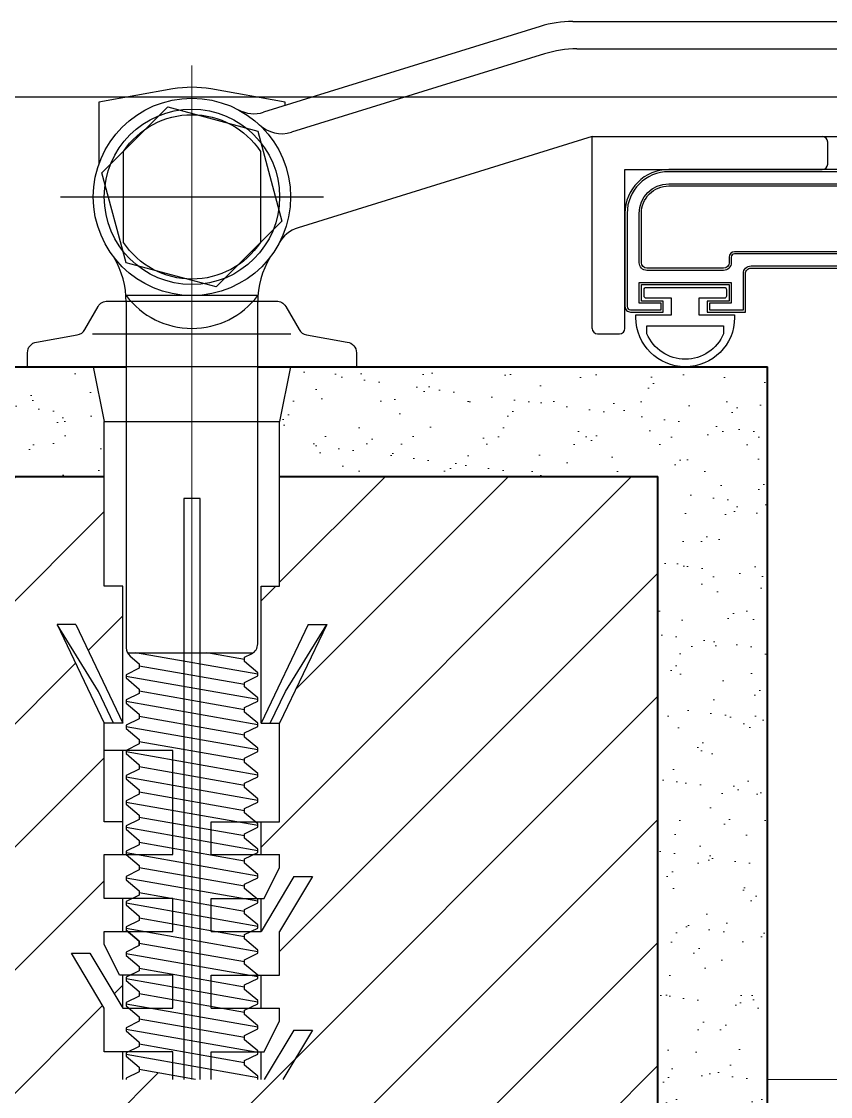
# Model space of a CAD drawing. Header units: millimetres. Extents: x 1251.1 to 1334.1, y 1577.6 to 1641.3.
# Drawn here: x 1299.9862 to 1300.06, y 1610.6601 to 1610.7581 of the extents above; entities that cross this region are included whole.
import ezdxf

# ---------------------------------------------------------------- set-up
doc = ezdxf.new("R2010")
doc.units = ezdxf.units.MM
doc.linetypes.add('ACAD_ISO02W100', pattern=[15, 12, -3])
doc.layers.add('MONTANTI sezioni - windows structure section', color=2, linetype='Continuous')
doc.layers.add('MURATURA', color=140, linetype='Continuous')
for name, color, linetype, lineweight in [('MURATURA sezioni - section wall', 7, 'Continuous', 40), ('PROIEZIONI finissime - fine lines', 251, 'Continuous', 9), ('TRATTEGGIO - hatch', 252, 'Continuous', 20)]:
    doc.layers.add(name, color=color, linetype=linetype, lineweight=lineweight)

msp = doc.modelspace()

# ---------------------------------------------------------------- hatches: boundary and pattern name
at = {"layer": 'TRATTEGGIO - hatch'}
h = msp.add_hatch(dxfattribs=at)
h.set_pattern_fill('AR-SAND', color=256, scale=9.99999999999999e-05, style=0)
h.set_pattern_definition([(142.5, (1306.906767464679, 1610.7522913584), (0.0001600031295984044, 0.004894132373293419), [0, -0.003860799999999998, 0, -0.004317999999999997, 0, -0.004127499999999997]), (172.5, (1306.906767464679, 1610.7522913584), (-0.004495232831380022, 0.007168251005683537), [0, -0.002082799999999999, 0, -0.003479799999999997, 0, -0.001333499999999999]), (212.5, (1306.909891664679, 1610.7522913584), (-0.007909923702414572, 1.43718467854569e-05), [0, -0.001269999999999995, 0, -0.004571999999999983, 0, -0.005968999999999978]), (222.5, (1306.909891664679, 1610.7522913584), (-0.007635564524722966, 0.00222929323257216), [0, -0.0006349999999999995, 0, -0.002997199999999997, 0, -0.003428999999999997])])
h.paths.add_polyline_path([(1300.044223938244, 1610.60662800721), (1300.054223938244, 1610.60662800721), (1300.054223938244, 1610.72662800721), (1300.010723938244, 1610.72662800721), (1300.009723938244, 1610.72162800721), (1300.009723938244, 1610.71662800721), (1300.044223938244, 1610.71662800721)])
h.paths.add_polyline_path([(1299.961223938244, 1610.72662800721), (1299.961223938244, 1610.71662800721), (1299.993723938244, 1610.71662800721), (1299.993723938244, 1610.72162800721), (1299.992723938244, 1610.72662800721), (1299.986723938244, 1610.72662800721)])
h = msp.add_hatch(dxfattribs=at)
h.set_pattern_fill('ANSI31', color=256, scale=0.0025, style=0)
h.set_pattern_definition([(45, (867.5087378648378, 831.5905522722998), (-0.005612660075668221, 0.005612660075668221), [])])
h.paths.add_polyline_path([(1299.961223938244, 1610.474271353462), (1299.990836736585, 1610.474271353462), (1299.999223938244, 1610.528635853954), (1300.028098910584, 1610.528635853954, -0.1952256424290443), (1300.027442755371, 1610.529003704944), (1300.011442755371, 1610.549024337012, -0.1701742515066235), (1300.011223938244, 1610.549648639278), (1300.011223938244, 1610.595659287759, -0.4142135623730951), (1300.012223938244, 1610.596659287759), (1300.028223938244, 1610.596659287759), (1300.028223938244, 1610.60562800721, -0.4142135623730284), (1300.029223938244, 1610.60662800721), (1300.044223938244, 1610.60662800721), (1300.044223938244, 1610.71662800721), (1300.009723938244, 1610.71662800721), (1300.009723938244, 1610.70662800721), (1300.008023938244, 1610.70662800721), (1300.008023938244, 1610.69412800721), (1300.012323938244, 1610.70312800721), (1300.014023938244, 1610.70312800721), (1300.009723938244, 1610.69412800721), (1300.009723938244, 1610.68512800721), (1300.008023938244, 1610.68512800721), (1300.008023938244, 1610.68212800721), (1300.009723938244, 1610.68212800721), (1300.009723938244, 1610.680961340543), (1300.008323938244, 1610.67812800721), (1300.008023938244, 1610.67812800721), (1300.008023938244, 1610.67512800721), (1300.011023938244, 1610.68012800721), (1300.012723938244, 1610.68012800721), (1300.009723938244, 1610.67512800721), (1300.009723938244, 1610.67112800721), (1300.008023938244, 1610.67112800721), (1300.008023938244, 1610.66812800721), (1300.009723938244, 1610.66812800721), (1300.009723938244, 1610.666961340543), (1300.008323938244, 1610.66412800721), (1300.007723938244, 1610.66412800721), (1300.007723938244, 1610.66392800721), (1300.006523938244, 1610.663339599587), (1300.006523938244, 1610.662939599587), (1300.007723938244, 1610.66192800721), (1300.007723938244, 1610.66177800721), (1300.001723938244, 1610.662835969094), (1300.001723938244, 1610.661685969094), (1299.996923938244, 1610.662532338602), (1299.996923938244, 1610.662732338602), (1299.995723938243, 1610.663743930979), (1299.995723938243, 1610.66412800721), (1299.993723938244, 1610.66412800721), (1299.993723938244, 1610.66812800721), (1299.990723938243, 1610.67312800721), (1299.992423938244, 1610.67312800721), (1299.995423938244, 1610.66812800721), (1299.995423938244, 1610.67112800721), (1299.995123938244, 1610.67112800721), (1299.993723938244, 1610.673961340543), (1299.993723938244, 1610.67512800721), (1299.995423938244, 1610.67512800721), (1299.995423938244, 1610.67812800721), (1299.993723938244, 1610.67812800721), (1299.993723938244, 1610.68212800721), (1299.995423938244, 1610.68212800721), (1299.995423938244, 1610.68512800721), (1299.993723938244, 1610.68512800721), (1299.993723938244, 1610.69412800721), (1299.989423938244, 1610.70312800721), (1299.991123938244, 1610.70312800721), (1299.995423938244, 1610.69412800721), (1299.995423938244, 1610.70662800721), (1299.993723938244, 1610.70662800721), (1299.993723938244, 1610.71662800721), (1299.961223938244, 1610.71662800721)])

# ---------------------------------------------------------------- linework, layer by layer
at = {"layer": 'MONTANTI sezioni - windows structure section'}
for p, q in [((1300.036459910214, 1610.75812800721), (1300.101223938244, 1610.75812800721)), ((1300.03349833329, 1610.757679397796), (1300.008256127754, 1610.74985260726)), ((1300.03387702463, 1610.755179397796), (1300.010809248663, 1610.748026827456)), ((1300.036838601555, 1610.75562800721), (1300.090223938244, 1610.75562800721)), ((1299.999987456467, 1610.75197608474), (1299.993223938244, 1610.750783493993)), ((1300.010223938244, 1610.750783493993), (1300.00346042002, 1610.75197608474)), ((1299.993223938244, 1610.750783493993), (1299.993223938244, 1610.745086047101)), ((1300.010223938244, 1610.75046276157), (1300.010223938244, 1610.750783493993)), ((1300.038223938244, 1610.74762800721), (1300.011405568754, 1610.739312499271)), ((1300.038223938244, 1610.74762800721), (1300.061473938244, 1610.74762800721)), ((1300.038223938244, 1610.73012800721), (1300.038223938244, 1610.74762800721)), ((1300.059723938244, 1610.74512800721), (1300.059723938244, 1610.74712800721)), ((1300.059723938244, 1610.74512800721), (1300.059723938244, 1610.74712800721)), ((1300.041223938244, 1610.74462800721), (1300.059223938244, 1610.74462800721)), ((1300.041223938244, 1610.73012800721), (1300.041223938244, 1610.74462800721)), ((1299.989723938244, 1610.74212800721), (1300.013723938244, 1610.74212800721)), ((1300.007723938244, 1610.73312800721), (1299.995723938244, 1610.73312800721)), ((1300.007723938244, 1610.73312800721), (1299.995723938244, 1610.73312800721)), ((1299.995723938244, 1610.732540225192), (1299.995723938244, 1610.701008851048)), ((1299.995723938244, 1610.732540225192), (1299.995723938244, 1610.701008851048)), ((1300.007723938244, 1610.701351414806), (1300.007723938244, 1610.732540225192)), ((1300.007723938244, 1610.701351414806), (1300.007723938244, 1610.732540225192)), ((1299.992659708433, 1610.72962800721), (1300.010736134723, 1610.72962800721)), ((1299.992659708433, 1610.72962800721), (1300.010736134723, 1610.72962800721)), ((1300.038723938244, 1610.72962800721), (1300.040723938244, 1610.72962800721)), ((1300.038723938244, 1610.72962800721), (1300.040723938244, 1610.72962800721)), ((1299.992723938244, 1610.72662800721), (1299.993723938244, 1610.72162800721)), ((1299.992723938244, 1610.72662800721), (1299.993723938244, 1610.72162800721)), ((1300.007723938244, 1610.72662800721), (1300.054223938244, 1610.72662800721)), ((1300.010723938244, 1610.72662800721), (1300.009723938244, 1610.72162800721)), ((1300.010723938244, 1610.72662800721), (1300.009723938244, 1610.72162800721)), ((1300.054223938244, 1610.66162800721), (1300.054223938244, 1610.72662800721)), ((1299.993723938244, 1610.72162800721), (1300.009723938244, 1610.72162800721)), ((1299.993723938244, 1610.70662800721), (1299.993723938244, 1610.72162800721)), ((1299.993723938244, 1610.72162800721), (1300.009723938244, 1610.72162800721)), ((1299.993723938244, 1610.70662800721), (1299.993723938244, 1610.72162800721)), ((1300.009723938244, 1610.70662800721), (1300.009723938244, 1610.72162800721)), ((1300.009723938244, 1610.70662800721), (1300.009723938244, 1610.72162800721)), ((1300.009723938244, 1610.71662800721), (1300.044223938244, 1610.71662800721)), ((1300.044223938244, 1610.66162800721), (1300.044223938244, 1610.71662800721)), ((1300.000973938244, 1610.71462800721), (1300.000973938244, 1610.66162800721)), ((1300.000973938244, 1610.71462800721), (1300.000973938244, 1610.66162800721)), ((1300.002473938244, 1610.71462800721), (1300.000973938244, 1610.71462800721)), ((1300.002473938244, 1610.71462800721), (1300.000973938244, 1610.71462800721)), ((1300.002473938244, 1610.66162800721), (1300.002473938244, 1610.71462800721)), ((1300.002473938244, 1610.66162800721), (1300.002473938244, 1610.71462800721)), ((1299.995423938244, 1610.70662800721), (1299.993723938244, 1610.70662800721)), ((1299.995423938244, 1610.70662800721), (1299.993723938244, 1610.70662800721)), ((1299.995423938244, 1610.69412800721), (1299.995423938244, 1610.70662800721)), ((1299.995423938244, 1610.69412800721), (1299.995423938244, 1610.70662800721)), ((1300.008023938244, 1610.69412800721), (1300.008023938244, 1610.70662800721)), ((1300.008023938244, 1610.70662800721), (1300.009723938244, 1610.70662800721)), ((1300.008023938244, 1610.70662800721), (1300.009723938244, 1610.70662800721)), ((1300.008023938244, 1610.69412800721), (1300.008023938244, 1610.70662800721)), ((1299.993200493013, 1610.697002660018), (1299.989423938244, 1610.70312800721)), ((1299.991123938244, 1610.70312800721), (1299.989423938244, 1610.70312800721)), ((1299.989423938244, 1610.70312800721), (1299.993723938244, 1610.69412800721)), ((1299.993200493013, 1610.697002660018), (1299.989423938244, 1610.70312800721)), ((1299.989423938244, 1610.70312800721), (1299.993723938244, 1610.69412800721)), ((1299.991123938244, 1610.70312800721), (1299.989423938244, 1610.70312800721)), ((1299.991123938244, 1610.70312800721), (1299.995423938244, 1610.69412800721)), ((1299.991123938244, 1610.70312800721), (1299.995423938244, 1610.69412800721)), ((1300.012323938244, 1610.70312800721), (1300.008023938244, 1610.69412800721)), ((1300.012323938244, 1610.70312800721), (1300.008023938244, 1610.69412800721)), ((1300.014023938244, 1610.70312800721), (1300.009723938244, 1610.69412800721)), ((1300.014023938244, 1610.70312800721), (1300.009723938244, 1610.69412800721)), ((1300.010247383475, 1610.697002660018), (1300.014023938244, 1610.70312800721)), ((1300.010247383475, 1610.697002660018), (1300.014023938244, 1610.70312800721)), ((1300.012323938244, 1610.70312800721), (1300.014023938244, 1610.70312800721)), ((1300.012323938244, 1610.70312800721), (1300.014023938244, 1610.70312800721)), ((1299.995838585586, 1610.700543930978), (1300.007313827953, 1610.700543930978)), ((1299.995838585586, 1610.700543930978), (1300.007313827953, 1610.700543930978)), ((1299.99607940517, 1610.700244274618), (1299.996923938244, 1610.699532338602)), ((1299.99607940517, 1610.700244274618), (1299.996923938244, 1610.699532338602)), ((1300.007723938244, 1610.69857800721), (1299.996574630517, 1610.700543930978)), ((1300.007723938244, 1610.69857800721), (1299.996574630517, 1610.700543930978)), ((1300.006523938244, 1610.699939599587), (1300.003096604609, 1610.700543930978)), ((1300.006523938244, 1610.699939599587), (1300.003096604609, 1610.700543930978)), ((1300.006523938244, 1610.700139599587), (1300.007164199418, 1610.70045354505)), ((1300.006523938244, 1610.700139599587), (1300.007164199418, 1610.70045354505)), ((1299.996923938244, 1610.699532338602), (1299.996923938244, 1610.699132338602)), ((1299.996923938244, 1610.699532338602), (1299.996923938244, 1610.699132338602)), ((1300.006523938244, 1610.697639599587), (1299.996923938244, 1610.699332338602)), ((1300.006523938244, 1610.697639599587), (1299.996923938244, 1610.699332338602)), ((1300.006523938244, 1610.699739599587), (1300.006523938244, 1610.700139599587)), ((1300.006523938244, 1610.699739599587), (1300.006523938244, 1610.700139599587)), ((1300.007723938244, 1610.69872800721), (1300.006523938244, 1610.699739599587)), ((1300.007723938244, 1610.69872800721), (1300.006523938244, 1610.699739599587)), ((1299.996923938244, 1610.699132338602), (1299.995723938244, 1610.698543930979)), ((1299.996923938244, 1610.699132338602), (1299.995723938244, 1610.698543930979)), ((1299.995723938244, 1610.698543930979), (1299.995723938244, 1610.698243930978)), ((1299.995723938244, 1610.698543930979), (1299.995723938244, 1610.698243930978)), ((1300.007723938244, 1610.69627800721), (1299.995723938244, 1610.698393930979)), ((1300.007723938244, 1610.69627800721), (1299.995723938244, 1610.698393930979)), ((1300.006523938244, 1610.697839599587), (1300.007723938244, 1610.69842800721)), ((1300.006523938244, 1610.697839599587), (1300.007723938244, 1610.69842800721)), ((1300.007723938244, 1610.69842800721), (1300.007723938244, 1610.69872800721)), ((1300.007723938244, 1610.69842800721), (1300.007723938244, 1610.69872800721)), ((1299.995723938244, 1610.698243930978), (1299.996923938244, 1610.697232338602)), ((1299.995723938244, 1610.698243930978), (1299.996923938244, 1610.697232338602)), ((1300.006523938244, 1610.697439599587), (1300.006523938244, 1610.697839599587)), ((1300.006523938244, 1610.697439599587), (1300.006523938244, 1610.697839599587)), ((1300.007723938244, 1610.69642800721), (1300.006523938244, 1610.697439599587)), ((1300.007723938244, 1610.69642800721), (1300.006523938244, 1610.697439599587)), ((1299.994573938244, 1610.69412800721), (1299.993200493013, 1610.697002660018)), ((1299.994573938244, 1610.69412800721), (1299.993200493013, 1610.697002660018)), ((1299.996923938244, 1610.696832338602), (1299.995723938244, 1610.696243930978)), ((1299.996923938244, 1610.696832338602), (1299.995723938244, 1610.696243930978)), ((1299.996923938244, 1610.697232338602), (1299.996923938244, 1610.696832338602)), ((1299.996923938244, 1610.697232338602), (1299.996923938244, 1610.696832338602)), ((1300.006523938244, 1610.695339599587), (1299.996923938244, 1610.697032338602)), ((1300.006523938244, 1610.695339599587), (1299.996923938244, 1610.697032338602)), ((1300.007723938244, 1610.69612800721), (1300.007723938244, 1610.69642800721)), ((1300.007723938244, 1610.69612800721), (1300.007723938244, 1610.69642800721)), ((1300.008873938244, 1610.69412800721), (1300.010247383475, 1610.697002660018)), ((1300.008873938244, 1610.69412800721), (1300.010247383475, 1610.697002660018)), ((1299.995723938244, 1610.696243930978), (1299.995723938244, 1610.695943930979)), ((1299.995723938244, 1610.696243930978), (1299.995723938244, 1610.695943930979)), ((1300.007723938244, 1610.69397800721), (1299.995723938244, 1610.696093930979)), ((1300.007723938244, 1610.69397800721), (1299.995723938244, 1610.696093930979)), ((1299.995723938244, 1610.695943930979), (1299.996923938244, 1610.694932338602)), ((1299.995723938244, 1610.695943930979), (1299.996923938244, 1610.694932338602)), ((1300.006523938244, 1610.695539599587), (1300.007723938244, 1610.69612800721)), ((1300.006523938244, 1610.695539599587), (1300.007723938244, 1610.69612800721)), ((1300.006523938244, 1610.695139599587), (1300.006523938244, 1610.695539599587)), ((1300.006523938244, 1610.695139599587), (1300.006523938244, 1610.695539599587)), ((1299.996923938244, 1610.694532338602), (1299.995723938244, 1610.693943930979)), ((1299.996923938244, 1610.694532338602), (1299.995723938244, 1610.693943930979)), ((1299.996923938244, 1610.694932338602), (1299.996923938244, 1610.694532338602)), ((1299.996923938244, 1610.694932338602), (1299.996923938244, 1610.694532338602)), ((1300.006523938244, 1610.693039599587), (1299.996923938244, 1610.694732338602)), ((1300.006523938244, 1610.693039599587), (1299.996923938244, 1610.694732338602)), ((1300.007723938244, 1610.69412800721), (1300.006523938244, 1610.695139599587)), ((1300.007723938244, 1610.69412800721), (1300.006523938244, 1610.695139599587)), ((1299.993723938244, 1610.68512800721), (1299.993723938244, 1610.69412800721)), ((1299.993723938244, 1610.68512800721), (1299.993723938244, 1610.69412800721)), ((1299.995423938244, 1610.69412800721), (1299.993723938244, 1610.69412800721)), ((1299.995423938244, 1610.69412800721), (1299.993723938244, 1610.69412800721)), ((1299.995723938244, 1610.693943930979), (1299.995723938244, 1610.693643930979)), ((1299.995723938244, 1610.693943930979), (1299.995723938244, 1610.693643930979)), ((1300.007723938244, 1610.69167800721), (1299.995723938244, 1610.693793930978)), ((1300.007723938244, 1610.69167800721), (1299.995723938244, 1610.693793930978)), ((1299.995723938244, 1610.693643930979), (1299.996923938244, 1610.692632338602)), ((1299.995723938244, 1610.693643930979), (1299.996923938244, 1610.692632338602)), ((1300.006523938244, 1610.693239599587), (1300.007723938244, 1610.69382800721)), ((1300.006523938244, 1610.693239599587), (1300.007723938244, 1610.69382800721)), ((1300.007723938244, 1610.69382800721), (1300.007723938244, 1610.69412800721)), ((1300.007723938244, 1610.69382800721), (1300.007723938244, 1610.69412800721)), ((1300.008023938244, 1610.69412800721), (1300.009723938244, 1610.69412800721)), ((1300.008023938244, 1610.69412800721), (1300.009723938244, 1610.69412800721)), ((1300.009723938244, 1610.68512800721), (1300.009723938244, 1610.69412800721)), ((1300.009723938244, 1610.68512800721), (1300.009723938244, 1610.69412800721)), ((1299.996923938244, 1610.692632338602), (1299.996923938244, 1610.692232338602)), ((1299.996923938244, 1610.692632338602), (1299.996923938244, 1610.692232338602)), ((1300.006523938244, 1610.690739599587), (1299.996923938244, 1610.692432338602)), ((1300.006523938244, 1610.690739599587), (1299.996923938244, 1610.692432338602)), ((1300.006523938244, 1610.692839599587), (1300.006523938244, 1610.693239599587)), ((1300.006523938244, 1610.692839599587), (1300.006523938244, 1610.693239599587)), ((1300.007723938244, 1610.69182800721), (1300.006523938244, 1610.692839599587)), ((1300.007723938244, 1610.69182800721), (1300.006523938244, 1610.692839599587)), ((1299.999973938244, 1610.69162800721), (1299.993723938244, 1610.69162800721)), ((1299.999973938244, 1610.69162800721), (1299.993723938244, 1610.69162800721)), ((1299.995423938244, 1610.68212800721), (1299.995423938244, 1610.69162800721)), ((1299.995423938244, 1610.68212800721), (1299.995423938244, 1610.69162800721)), ((1299.996923938244, 1610.692232338602), (1299.995723938244, 1610.691643930979)), ((1299.996923938244, 1610.692232338602), (1299.995723938244, 1610.691643930979)), ((1299.995723938244, 1610.691643930979), (1299.995723938244, 1610.691343930979)), ((1299.995723938244, 1610.691643930979), (1299.995723938244, 1610.691343930979)), ((1300.007723938244, 1610.68937800721), (1299.995723938244, 1610.691493930979)), ((1300.007723938244, 1610.68937800721), (1299.995723938244, 1610.691493930979)), ((1299.999973938244, 1610.68212800721), (1299.999973938244, 1610.69162800721)), ((1299.999973938244, 1610.68212800721), (1299.999973938244, 1610.69162800721)), ((1300.006523938244, 1610.690939599587), (1300.007723938244, 1610.69152800721)), ((1300.006523938244, 1610.690939599587), (1300.007723938244, 1610.69152800721)), ((1300.007723938244, 1610.69152800721), (1300.007723938244, 1610.69182800721)), ((1300.007723938244, 1610.69152800721), (1300.007723938244, 1610.69182800721)), ((1299.995723938244, 1610.691343930979), (1299.996923938244, 1610.690332338602)), ((1299.995723938244, 1610.691343930979), (1299.996923938244, 1610.690332338602)), ((1300.006523938244, 1610.690539599587), (1300.006523938244, 1610.690939599587)), ((1300.006523938244, 1610.690539599587), (1300.006523938244, 1610.690939599587)), ((1300.007723938244, 1610.68952800721), (1300.006523938244, 1610.690539599587)), ((1300.007723938244, 1610.68952800721), (1300.006523938244, 1610.690539599587)), ((1299.996923938244, 1610.689932338602), (1299.995723938244, 1610.689343930979)), ((1299.996923938244, 1610.689932338602), (1299.995723938244, 1610.689343930979)), ((1299.996923938244, 1610.690332338602), (1299.996923938244, 1610.689932338602)), ((1299.996923938244, 1610.690332338602), (1299.996923938244, 1610.689932338602)), ((1300.006523938244, 1610.688439599587), (1299.996923938244, 1610.690132338602)), ((1300.006523938244, 1610.688439599587), (1299.996923938244, 1610.690132338602)), ((1300.007723938244, 1610.68922800721), (1300.007723938244, 1610.68952800721)), ((1300.007723938244, 1610.68922800721), (1300.007723938244, 1610.68952800721)), ((1299.995723938244, 1610.689343930979), (1299.995723938244, 1610.689043930978)), ((1299.995723938244, 1610.689343930979), (1299.995723938244, 1610.689043930978)), ((1300.007723938244, 1610.68707800721), (1299.995723938244, 1610.689193930979)), ((1300.007723938244, 1610.68707800721), (1299.995723938244, 1610.689193930979)), ((1299.995723938244, 1610.689043930978), (1299.996923938244, 1610.688032338602)), ((1299.995723938244, 1610.689043930978), (1299.996923938244, 1610.688032338602)), ((1300.006523938244, 1610.688639599587), (1300.007723938244, 1610.68922800721)), ((1300.006523938244, 1610.688639599587), (1300.007723938244, 1610.68922800721)), ((1300.006523938244, 1610.688239599587), (1300.006523938244, 1610.688639599587)), ((1300.006523938244, 1610.688239599587), (1300.006523938244, 1610.688639599587)), ((1299.996923938244, 1610.687632338602), (1299.995723938244, 1610.687043930978)), ((1299.996923938244, 1610.687632338602), (1299.995723938244, 1610.687043930978)), ((1299.996923938244, 1610.688032338602), (1299.996923938244, 1610.687632338602)), ((1299.996923938244, 1610.688032338602), (1299.996923938244, 1610.687632338602)), ((1300.006523938244, 1610.686139599587), (1299.996923938244, 1610.687832338602)), ((1300.006523938244, 1610.686139599587), (1299.996923938244, 1610.687832338602)), ((1300.007723938244, 1610.68722800721), (1300.006523938244, 1610.688239599587)), ((1300.007723938244, 1610.68722800721), (1300.006523938244, 1610.688239599587)), ((1299.995723938244, 1610.687043930978), (1299.995723938244, 1610.686743930979)), ((1299.995723938244, 1610.687043930978), (1299.995723938244, 1610.686743930979)), ((1300.007723938244, 1610.68477800721), (1299.995723938244, 1610.686893930979)), ((1300.007723938244, 1610.68477800721), (1299.995723938244, 1610.686893930979)), ((1299.995723938244, 1610.686743930979), (1299.996923938244, 1610.685732338602)), ((1299.995723938244, 1610.686743930979), (1299.996923938244, 1610.685732338602)), ((1300.006523938244, 1610.686339599587), (1300.007723938244, 1610.68692800721)), ((1300.006523938244, 1610.686339599587), (1300.007723938244, 1610.68692800721)), ((1300.007723938244, 1610.68692800721), (1300.007723938244, 1610.68722800721)), ((1300.007723938244, 1610.68692800721), (1300.007723938244, 1610.68722800721)), ((1299.996923938244, 1610.685732338602), (1299.996923938244, 1610.685332338602)), ((1299.996923938244, 1610.685732338602), (1299.996923938244, 1610.685332338602)), ((1300.006523938244, 1610.683839599587), (1299.996923938244, 1610.685532338602)), ((1300.006523938244, 1610.683839599587), (1299.996923938244, 1610.685532338602)), ((1300.006523938244, 1610.685939599587), (1300.006523938244, 1610.686339599587)), ((1300.006523938244, 1610.685939599587), (1300.006523938244, 1610.686339599587)), ((1300.007723938244, 1610.68492800721), (1300.006523938244, 1610.685939599587)), ((1300.007723938244, 1610.68492800721), (1300.006523938244, 1610.685939599587)), ((1299.995423938244, 1610.68512800721), (1299.993723938244, 1610.68512800721)), ((1299.995423938244, 1610.68512800721), (1299.993723938244, 1610.68512800721)), ((1299.996923938244, 1610.685332338602), (1299.995723938244, 1610.684743930979)), ((1299.996923938244, 1610.685332338602), (1299.995723938244, 1610.684743930979)), ((1299.995723938244, 1610.684743930979), (1299.995723938244, 1610.684443930979)), ((1299.995723938244, 1610.684743930979), (1299.995723938244, 1610.684443930979)), ((1300.007723938244, 1610.68247800721), (1299.995723938244, 1610.684593930979)), ((1300.007723938244, 1610.68247800721), (1299.995723938244, 1610.684593930979)), ((1300.003473938244, 1610.68212800721), (1300.003473938244, 1610.68512800721)), ((1300.003473938244, 1610.68512800721), (1300.009723938244, 1610.68512800721)), ((1300.003473938244, 1610.68512800721), (1300.009723938244, 1610.68512800721)), ((1300.003473938244, 1610.68212800721), (1300.003473938244, 1610.68512800721)), ((1300.006523938244, 1610.684039599587), (1300.007723938244, 1610.68462800721)), ((1300.006523938244, 1610.684039599587), (1300.007723938244, 1610.68462800721)), ((1300.007723938244, 1610.68462800721), (1300.007723938244, 1610.68492800721)), ((1300.007723938244, 1610.68462800721), (1300.007723938244, 1610.68492800721)), ((1300.008023938244, 1610.68212800721), (1300.008023938244, 1610.68512800721)), ((1300.008023938244, 1610.68212800721), (1300.008023938244, 1610.68512800721)), ((1299.995723938244, 1610.684443930979), (1299.996923938244, 1610.683432338602)), ((1299.995723938244, 1610.684443930979), (1299.996923938244, 1610.683432338602)), ((1300.006523938244, 1610.683639599587), (1300.006523938244, 1610.684039599587)), ((1300.006523938244, 1610.683639599587), (1300.006523938244, 1610.684039599587)), ((1300.007723938244, 1610.68262800721), (1300.006523938244, 1610.683639599587)), ((1300.007723938244, 1610.68262800721), (1300.006523938244, 1610.683639599587)), ((1299.996923938244, 1610.683032338602), (1299.995723938244, 1610.682443930979)), ((1299.996923938244, 1610.683032338602), (1299.995723938244, 1610.682443930979)), ((1299.996923938244, 1610.683432338602), (1299.996923938244, 1610.683032338602)), ((1299.996923938244, 1610.683432338602), (1299.996923938244, 1610.683032338602)), ((1300.006523938244, 1610.681539599587), (1299.996923938244, 1610.683232338602)), ((1300.006523938244, 1610.681539599587), (1299.996923938244, 1610.683232338602)), ((1300.007723938244, 1610.68232800721), (1300.007723938244, 1610.68262800721)), ((1300.007723938244, 1610.68232800721), (1300.007723938244, 1610.68262800721)), ((1299.993723938244, 1610.68212800721), (1299.999973938244, 1610.68212800721)), ((1299.993723938244, 1610.67812800721), (1299.993723938244, 1610.68212800721)), ((1299.993723938244, 1610.67812800721), (1299.993723938244, 1610.68212800721)), ((1299.993723938244, 1610.68212800721), (1299.999973938244, 1610.68212800721)), ((1299.995723938244, 1610.682443930979), (1299.995723938244, 1610.682143930979)), ((1299.995723938244, 1610.682443930979), (1299.995723938244, 1610.682143930979)), ((1300.007723938244, 1610.68017800721), (1299.995723938244, 1610.682293930978)), ((1300.007723938244, 1610.68017800721), (1299.995723938244, 1610.682293930978)), ((1299.995723938244, 1610.682143930979), (1299.996923938244, 1610.681132338602)), ((1299.995723938244, 1610.682143930979), (1299.996923938244, 1610.681132338602)), ((1300.003473938244, 1610.68212800721), (1300.009723938244, 1610.68212800721)), ((1300.003473938244, 1610.68212800721), (1300.009723938244, 1610.68212800721)), ((1300.006523938244, 1610.681739599587), (1300.007723938244, 1610.68232800721)), ((1300.006523938244, 1610.681739599587), (1300.007723938244, 1610.68232800721)), ((1300.006523938244, 1610.681339599587), (1300.006523938244, 1610.681739599587)), ((1300.006523938244, 1610.681339599587), (1300.006523938244, 1610.681739599587)), ((1300.009723938244, 1610.680961340543), (1300.009723938244, 1610.68212800721)), ((1300.009723938244, 1610.680961340543), (1300.009723938244, 1610.68212800721)), ((1299.996923938244, 1610.680732338602), (1299.995723938244, 1610.680143930979)), ((1299.996923938244, 1610.680732338602), (1299.995723938244, 1610.680143930979)), ((1299.996923938244, 1610.681132338602), (1299.996923938244, 1610.680732338602)), ((1299.996923938244, 1610.681132338602), (1299.996923938244, 1610.680732338602)), ((1300.006523938244, 1610.679239599587), (1299.996923938244, 1610.680932338602)), ((1300.006523938244, 1610.679239599587), (1299.996923938244, 1610.680932338602)), ((1300.007723938244, 1610.68032800721), (1300.006523938244, 1610.681339599587)), ((1300.007723938244, 1610.68032800721), (1300.006523938244, 1610.681339599587)), ((1300.008323938244, 1610.67812800721), (1300.009723938244, 1610.680961340543)), ((1300.008323938244, 1610.67812800721), (1300.009723938244, 1610.680961340543)), ((1299.995723938244, 1610.680143930979), (1299.995723938244, 1610.679843930978)), ((1299.995723938244, 1610.680143930979), (1299.995723938244, 1610.679843930978)), ((1300.007723938244, 1610.67787800721), (1299.995723938244, 1610.679993930979)), ((1300.007723938244, 1610.67787800721), (1299.995723938244, 1610.679993930979)), ((1299.995723938244, 1610.679843930978), (1299.996923938244, 1610.678832338602)), ((1299.995723938244, 1610.679843930978), (1299.996923938244, 1610.678832338602)), ((1300.006523938244, 1610.679439599587), (1300.007723938244, 1610.68002800721)), ((1300.006523938244, 1610.679439599587), (1300.007723938244, 1610.68002800721)), ((1300.007723938244, 1610.68002800721), (1300.007723938244, 1610.68032800721)), ((1300.007723938244, 1610.68002800721), (1300.007723938244, 1610.68032800721)), ((1300.011023938244, 1610.68012800721), (1300.008023938244, 1610.67512800721)), ((1300.011023938244, 1610.68012800721), (1300.008023938244, 1610.67512800721)), ((1300.012723938244, 1610.68012800721), (1300.009723938244, 1610.67512800721)), ((1300.012723938244, 1610.68012800721), (1300.009723938244, 1610.67512800721)), ((1300.011023938244, 1610.68012800721), (1300.012723938244, 1610.68012800721)), ((1300.011023938244, 1610.68012800721), (1300.012723938244, 1610.68012800721)), ((1299.996923938244, 1610.678832338602), (1299.996923938244, 1610.678432338602)), ((1299.996923938244, 1610.678832338602), (1299.996923938244, 1610.678432338602)), ((1300.006523938244, 1610.679039599587), (1300.006523938244, 1610.679439599587)), ((1300.006523938244, 1610.679039599587), (1300.006523938244, 1610.679439599587)), ((1300.007723938244, 1610.67802800721), (1300.006523938244, 1610.679039599587)), ((1300.007723938244, 1610.67802800721), (1300.006523938244, 1610.679039599587)), ((1299.999973938244, 1610.67812800721), (1299.993723938244, 1610.67812800721)), ((1299.999973938244, 1610.67812800721), (1299.993723938244, 1610.67812800721)), ((1299.995423938244, 1610.67512800721), (1299.995423938244, 1610.67812800721)), ((1299.995423938244, 1610.67512800721), (1299.995423938244, 1610.67812800721)), ((1299.996923938244, 1610.678432338602), (1299.995723938244, 1610.677843930978)), ((1299.996923938244, 1610.678432338602), (1299.995723938244, 1610.677843930978)), ((1299.995723938244, 1610.677843930978), (1299.995723938244, 1610.677543930979)), ((1299.995723938244, 1610.677843930978), (1299.995723938244, 1610.677543930979)), ((1300.007723938244, 1610.67557800721), (1299.995723938244, 1610.677693930979)), ((1300.007723938244, 1610.67557800721), (1299.995723938244, 1610.677693930979)), ((1300.006523938244, 1610.676939599587), (1299.996923938244, 1610.678632338602)), ((1300.006523938244, 1610.676939599587), (1299.996923938244, 1610.678632338602)), ((1299.999973938244, 1610.67512800721), (1299.999973938244, 1610.67812800721)), ((1299.999973938244, 1610.67512800721), (1299.999973938244, 1610.67812800721)), ((1300.003473938244, 1610.67512800721), (1300.003473938244, 1610.67812800721)), ((1300.003473938244, 1610.67812800721), (1300.008323938244, 1610.67812800721)), ((1300.003473938244, 1610.67812800721), (1300.008323938244, 1610.67812800721)), ((1300.003473938244, 1610.67512800721), (1300.003473938244, 1610.67812800721)), ((1300.006523938244, 1610.677139599587), (1300.007723938244, 1610.67772800721)), ((1300.006523938244, 1610.677139599587), (1300.007723938244, 1610.67772800721)), ((1300.007723938244, 1610.67772800721), (1300.007723938244, 1610.67802800721)), ((1300.007723938244, 1610.67772800721), (1300.007723938244, 1610.67802800721)), ((1300.008023938244, 1610.67512800721), (1300.008023938244, 1610.67812800721)), ((1300.008023938244, 1610.67512800721), (1300.008023938244, 1610.67812800721)), ((1299.995723938244, 1610.677543930979), (1299.996923938244, 1610.676532338602)), ((1299.995723938244, 1610.677543930979), (1299.996923938244, 1610.676532338602)), ((1300.006523938244, 1610.676739599587), (1300.006523938244, 1610.677139599587)), ((1300.006523938244, 1610.676739599587), (1300.006523938244, 1610.677139599587)), ((1300.007723938244, 1610.67572800721), (1300.006523938244, 1610.676739599587)), ((1300.007723938244, 1610.67572800721), (1300.006523938244, 1610.676739599587)), ((1299.996923938244, 1610.676132338602), (1299.995723938244, 1610.675543930978)), ((1299.996923938244, 1610.676132338602), (1299.995723938244, 1610.675543930978)), ((1299.996923938244, 1610.676532338602), (1299.996923938244, 1610.676132338602)), ((1299.996923938244, 1610.676532338602), (1299.996923938244, 1610.676132338602)), ((1300.006523938244, 1610.674639599587), (1299.996923938244, 1610.676332338602)), ((1300.006523938244, 1610.674639599587), (1299.996923938244, 1610.676332338602)), ((1300.007723938244, 1610.67542800721), (1300.007723938244, 1610.67572800721)), ((1300.007723938244, 1610.67542800721), (1300.007723938244, 1610.67572800721)), ((1299.993723938244, 1610.67512800721), (1299.999973938244, 1610.67512800721)), ((1299.993723938244, 1610.673961340543), (1299.993723938244, 1610.67512800721)), ((1299.993723938244, 1610.673961340543), (1299.993723938244, 1610.67512800721)), ((1299.993723938244, 1610.67512800721), (1299.999973938244, 1610.67512800721)), ((1299.995723938244, 1610.675543930978), (1299.995723938244, 1610.675243930979)), ((1299.995723938244, 1610.675543930978), (1299.995723938244, 1610.675243930979)), ((1300.007723938244, 1610.67327800721), (1299.995723938244, 1610.675393930979)), ((1300.007723938244, 1610.67327800721), (1299.995723938244, 1610.675393930979)), ((1299.995723938244, 1610.675243930979), (1299.996923938244, 1610.674232338602)), ((1299.996923938244, 1610.674232338602), (1299.995723938244, 1610.675243930979)), ((1299.996923938244, 1610.674232338602), (1299.995723938244, 1610.675243930979)), ((1299.995723938244, 1610.675243930979), (1299.996923938244, 1610.674232338602)), ((1300.003473938244, 1610.67512800721), (1300.008023938244, 1610.67512800721)), ((1300.003473938244, 1610.67512800721), (1300.008023938244, 1610.67512800721)), ((1300.006523938244, 1610.674839599587), (1300.007723938244, 1610.67542800721)), ((1300.006523938244, 1610.674839599587), (1300.007723938244, 1610.67542800721)), ((1300.006523938244, 1610.674439599587), (1300.006523938244, 1610.674839599587)), ((1300.006523938244, 1610.674439599587), (1300.006523938244, 1610.674839599587)), ((1300.009723938244, 1610.67112800721), (1300.009723938244, 1610.67512800721)), ((1300.009723938244, 1610.67112800721), (1300.009723938244, 1610.67512800721)), ((1299.995123938244, 1610.67112800721), (1299.993723938244, 1610.673961340543)), ((1299.995123938244, 1610.67112800721), (1299.993723938244, 1610.673961340543)), ((1299.996923938244, 1610.673832338602), (1299.995723938244, 1610.673243930979)), ((1299.996923938244, 1610.673832338602), (1299.995723938244, 1610.673243930979)), ((1299.996923938244, 1610.674232338602), (1299.996923938244, 1610.673832338602)), ((1299.996923938244, 1610.673832338602), (1299.996923938244, 1610.674232338602)), ((1299.996923938244, 1610.673832338602), (1299.996923938244, 1610.674232338602)), ((1299.996923938244, 1610.674232338602), (1299.996923938244, 1610.673832338602)), ((1300.006523938244, 1610.672339599587), (1299.996923938244, 1610.674032338602)), ((1300.006523938244, 1610.672339599587), (1299.996923938244, 1610.674032338602)), ((1300.007723938244, 1610.67342800721), (1300.006523938244, 1610.674439599587)), ((1300.007723938244, 1610.67342800721), (1300.006523938244, 1610.674439599587)), ((1299.990723938244, 1610.67312800721), (1299.992423938244, 1610.67312800721)), ((1299.993723938244, 1610.66812800721), (1299.990723938244, 1610.67312800721)), ((1299.993723938244, 1610.66812800721), (1299.990723938244, 1610.67312800721)), ((1299.990723938244, 1610.67312800721), (1299.992423938244, 1610.67312800721)), ((1299.992423938244, 1610.67312800721), (1299.995423938244, 1610.66812800721)), ((1299.992423938244, 1610.67312800721), (1299.995423938244, 1610.66812800721)), ((1299.995723938244, 1610.673243930979), (1299.995723938244, 1610.672943930979)), ((1299.995723938244, 1610.673243930979), (1299.995723938244, 1610.672943930979)), ((1300.007723938244, 1610.67097800721), (1299.995723938244, 1610.673093930978)), ((1300.007723938244, 1610.67097800721), (1299.995723938244, 1610.673093930978)), ((1299.995723938244, 1610.672943930979), (1299.996923938244, 1610.671932338602)), ((1299.995723938244, 1610.672943930979), (1299.996923938244, 1610.671932338602)), ((1300.006523938244, 1610.672539599587), (1300.007723938244, 1610.67312800721)), ((1300.006523938244, 1610.672539599587), (1300.007723938244, 1610.67312800721)), ((1300.007723938244, 1610.67312800721), (1300.007723938244, 1610.67342800721)), ((1300.007723938244, 1610.67312800721), (1300.007723938244, 1610.67342800721)), ((1299.996923938244, 1610.671932338602), (1299.996923938244, 1610.671532338602)), ((1299.996923938244, 1610.671932338602), (1299.996923938244, 1610.671532338602)), ((1300.006523938244, 1610.672139599587), (1300.006523938244, 1610.672539599587)), ((1300.006523938244, 1610.672139599587), (1300.006523938244, 1610.672539599587)), ((1300.007723938244, 1610.67112800721), (1300.006523938244, 1610.672139599587)), ((1300.007723938244, 1610.67112800721), (1300.006523938244, 1610.672139599587)), ((1299.999973938244, 1610.67112800721), (1299.995123938244, 1610.67112800721)), ((1299.999973938244, 1610.67112800721), (1299.995123938244, 1610.67112800721)), ((1299.995423938244, 1610.66812800721), (1299.995423938244, 1610.67112800721)), ((1299.995423938244, 1610.66812800721), (1299.995423938244, 1610.67112800721)), ((1299.996923938244, 1610.671532338602), (1299.995723938244, 1610.670943930979)), ((1299.996923938244, 1610.671532338602), (1299.995723938244, 1610.670943930979)), ((1299.995723938244, 1610.670943930979), (1299.995723938244, 1610.670643930978)), ((1299.995723938244, 1610.670943930979), (1299.995723938244, 1610.670643930978)), ((1300.006523938244, 1610.670039599587), (1299.996923938244, 1610.671732338602)), ((1300.006523938244, 1610.670039599587), (1299.996923938244, 1610.671732338602)), ((1299.999973938244, 1610.66812800721), (1299.999973938244, 1610.67112800721)), ((1299.999973938244, 1610.66812800721), (1299.999973938244, 1610.67112800721)), ((1300.003473938244, 1610.66812800721), (1300.003473938244, 1610.67112800721)), ((1300.003473938244, 1610.67112800721), (1300.009723938244, 1610.67112800721)), ((1300.003473938244, 1610.67112800721), (1300.009723938244, 1610.67112800721)), ((1300.003473938244, 1610.66812800721), (1300.003473938244, 1610.67112800721)), ((1300.006523938244, 1610.670239599587), (1300.007723938244, 1610.67082800721)), ((1300.006523938244, 1610.670239599587), (1300.007723938244, 1610.67082800721)), ((1300.007723938244, 1610.67082800721), (1300.007723938244, 1610.67112800721)), ((1300.007723938244, 1610.67082800721), (1300.007723938244, 1610.67112800721)), ((1300.008023938244, 1610.66812800721), (1300.008023938244, 1610.67112800721)), ((1300.008023938244, 1610.66812800721), (1300.008023938244, 1610.67112800721)), ((1300.007723938244, 1610.66867800721), (1299.995723938244, 1610.670793930979)), ((1300.007723938244, 1610.66867800721), (1299.995723938244, 1610.670793930979)), ((1299.995723938244, 1610.670643930978), (1299.996923938244, 1610.669632338602)), ((1299.995723938244, 1610.670643930978), (1299.996923938244, 1610.669632338602)), ((1300.006523938244, 1610.669839599587), (1300.006523938244, 1610.670239599587)), ((1300.006523938244, 1610.669839599587), (1300.006523938244, 1610.670239599587)), ((1300.007723938244, 1610.66882800721), (1300.006523938244, 1610.669839599587)), ((1300.007723938244, 1610.66882800721), (1300.006523938244, 1610.669839599587)), ((1299.996923938244, 1610.669232338602), (1299.995723938244, 1610.668643930979)), ((1299.996923938244, 1610.669232338602), (1299.995723938244, 1610.668643930979)), ((1299.996923938244, 1610.669632338602), (1299.996923938244, 1610.669232338602)), ((1299.996923938244, 1610.669632338602), (1299.996923938244, 1610.669232338602)), ((1300.006523938244, 1610.667739599587), (1299.996923938244, 1610.669432338602)), ((1300.006523938244, 1610.667739599587), (1299.996923938244, 1610.669432338602)), ((1299.993723938244, 1610.66412800721), (1299.993723938244, 1610.66812800721)), ((1299.993723938244, 1610.66412800721), (1299.993723938244, 1610.66812800721)), ((1299.995423938244, 1610.66812800721), (1299.999973938244, 1610.66812800721)), ((1299.995423938244, 1610.66812800721), (1299.999973938244, 1610.66812800721)), ((1299.995723938244, 1610.668643930979), (1299.995723938244, 1610.668343930978)), ((1299.995723938244, 1610.668643930979), (1299.995723938244, 1610.668343930978)), ((1300.007723938244, 1610.66637800721), (1299.995723938244, 1610.668493930979)), ((1300.007723938244, 1610.66637800721), (1299.995723938244, 1610.668493930979)), ((1299.995723938244, 1610.668343930978), (1299.996923938244, 1610.667332338602)), ((1299.995723938244, 1610.668343930978), (1299.996923938244, 1610.667332338602)), ((1300.003473938244, 1610.66812800721), (1300.009723938244, 1610.66812800721)), ((1300.003473938244, 1610.66812800721), (1300.009723938244, 1610.66812800721)), ((1300.006523938244, 1610.667939599587), (1300.007723938244, 1610.66852800721)), ((1300.006523938244, 1610.667939599587), (1300.007723938244, 1610.66852800721)), ((1300.006523938244, 1610.667539599587), (1300.006523938244, 1610.667939599587)), ((1300.006523938244, 1610.667539599587), (1300.006523938244, 1610.667939599587)), ((1300.007723938244, 1610.66852800721), (1300.007723938244, 1610.66882800721)), ((1300.007723938244, 1610.66852800721), (1300.007723938244, 1610.66882800721)), ((1300.009723938244, 1610.666961340543), (1300.009723938244, 1610.66812800721)), ((1300.009723938244, 1610.666961340543), (1300.009723938244, 1610.66812800721)), ((1299.996923938244, 1610.666932338602), (1299.995723938244, 1610.666343930978)), ((1299.996923938244, 1610.666932338602), (1299.995723938244, 1610.666343930978)), ((1299.996923938244, 1610.667332338602), (1299.996923938244, 1610.666932338602)), ((1299.996923938244, 1610.667332338602), (1299.996923938244, 1610.666932338602)), ((1300.006523938244, 1610.665439599587), (1299.996923938244, 1610.667132338602)), ((1300.006523938244, 1610.665439599587), (1299.996923938244, 1610.667132338602)), ((1300.007723938244, 1610.66652800721), (1300.006523938244, 1610.667539599587)), ((1300.007723938244, 1610.66652800721), (1300.006523938244, 1610.667539599587)), ((1300.008323938244, 1610.66412800721), (1300.009723938244, 1610.666961340543)), ((1300.008323938244, 1610.66412800721), (1300.009723938244, 1610.666961340543)), ((1299.995723938244, 1610.666343930978), (1299.995723938244, 1610.666043930979)), ((1299.995723938244, 1610.666343930978), (1299.995723938244, 1610.666043930979)), ((1300.007723938244, 1610.66407800721), (1299.995723938244, 1610.666193930979)), ((1300.007723938244, 1610.66407800721), (1299.995723938244, 1610.666193930979)), ((1299.995723938244, 1610.666043930979), (1299.996923938244, 1610.665032338602)), ((1299.995723938244, 1610.666043930979), (1299.996923938244, 1610.665032338602)), ((1300.006523938244, 1610.665639599587), (1300.007723938244, 1610.66622800721)), ((1300.006523938244, 1610.665639599587), (1300.007723938244, 1610.66622800721)), ((1300.007723938244, 1610.66622800721), (1300.007723938244, 1610.66652800721)), ((1300.007723938244, 1610.66622800721), (1300.007723938244, 1610.66652800721)), ((1300.011023938244, 1610.66612800721), (1300.008323938244, 1610.66162800721)), ((1300.011023938244, 1610.66612800721), (1300.008323938244, 1610.66162800721)), ((1300.012723938244, 1610.66612800721), (1300.010023938244, 1610.66162800721)), ((1300.012723938244, 1610.66612800721), (1300.010023938244, 1610.66162800721)), ((1300.011023938244, 1610.66612800721), (1300.012723938244, 1610.66612800721)), ((1300.011023938244, 1610.66612800721), (1300.012723938244, 1610.66612800721)), ((1299.996923938244, 1610.665032338602), (1299.996923938244, 1610.664632338602)), ((1299.996923938244, 1610.665032338602), (1299.996923938244, 1610.664632338602)), ((1300.006523938244, 1610.665239599587), (1300.006523938244, 1610.665639599587)), ((1300.006523938244, 1610.665239599587), (1300.006523938244, 1610.665639599587)), ((1300.007723938244, 1610.66422800721), (1300.006523938244, 1610.665239599587)), ((1300.007723938244, 1610.66422800721), (1300.006523938244, 1610.665239599587)), ((1299.999973938244, 1610.66412800721), (1299.993723938244, 1610.66412800721)), ((1299.999973938244, 1610.66412800721), (1299.993723938244, 1610.66412800721)), ((1299.995423938244, 1610.66162800721), (1299.995423938244, 1610.66412800721)), ((1299.995423938244, 1610.66162800721), (1299.995423938244, 1610.66412800721)), ((1299.996923938244, 1610.664632338602), (1299.995723938244, 1610.664043930979)), ((1299.996923938244, 1610.664632338602), (1299.995723938244, 1610.664043930979)), ((1299.995723938244, 1610.664043930979), (1299.995723938244, 1610.663743930979)), ((1299.995723938244, 1610.664043930979), (1299.995723938244, 1610.663743930979)), ((1300.006523938244, 1610.663139599587), (1299.996923938244, 1610.664832338602)), ((1300.006523938244, 1610.663139599587), (1299.996923938244, 1610.664832338602)), ((1299.999973938244, 1610.66162800721), (1299.999973938244, 1610.66412800721)), ((1299.999973938244, 1610.66162800721), (1299.999973938244, 1610.66412800721)), ((1300.003473938244, 1610.66162800721), (1300.003473938244, 1610.66412800721)), ((1300.003473938244, 1610.66412800721), (1300.008323938244, 1610.66412800721)), ((1300.003473938244, 1610.66412800721), (1300.008323938244, 1610.66412800721)), ((1300.003473938244, 1610.66162800721), (1300.003473938244, 1610.66412800721)), ((1300.007723938244, 1610.66392800721), (1300.007723938244, 1610.66422800721)), ((1300.007723938244, 1610.66392800721), (1300.007723938244, 1610.66422800721)), ((1300.008023938244, 1610.66162800721), (1300.008023938244, 1610.66412800721)), ((1300.008023938244, 1610.66162800721), (1300.008023938244, 1610.66412800721)), ((1300.007723938244, 1610.66177800721), (1299.995723938244, 1610.663893930978)), ((1300.007723938244, 1610.66177800721), (1299.995723938244, 1610.663893930978)), ((1299.995723938244, 1610.663743930979), (1299.996923938244, 1610.662732338602)), ((1299.995723938244, 1610.663743930979), (1299.996923938244, 1610.662732338602)), ((1300.006523938244, 1610.663339599587), (1300.007723938244, 1610.66392800721)), ((1300.006523938244, 1610.663339599587), (1300.007723938244, 1610.66392800721)), ((1300.006523938244, 1610.662939599587), (1300.006523938244, 1610.663339599587)), ((1300.006523938244, 1610.662939599587), (1300.006523938244, 1610.663339599587)), ((1299.996923938244, 1610.662332338602), (1299.995723938244, 1610.661743930979)), ((1299.996923938244, 1610.662332338602), (1299.995723938244, 1610.661743930979)), ((1299.996923938244, 1610.662732338602), (1299.996923938244, 1610.662332338602)), ((1299.996923938244, 1610.662732338602), (1299.996923938244, 1610.662332338602)), ((1300.002052656424, 1610.66162800721), (1299.996923938244, 1610.662532338602)), ((1300.002052656424, 1610.66162800721), (1299.996923938244, 1610.662532338602)), ((1300.007723938244, 1610.66192800721), (1300.006523938244, 1610.662939599587)), ((1300.007723938244, 1610.66192800721), (1300.006523938244, 1610.662939599587)), ((1299.995723938244, 1610.661743930979), (1299.995723938244, 1610.66162800721)), ((1299.995723938244, 1610.661743930979), (1299.995723938244, 1610.66162800721)), ((1300.007723938244, 1610.66162800721), (1300.007723938244, 1610.66192800721)), ((1300.007723938244, 1610.66162800721), (1300.007723938244, 1610.66192800721))]:
    msp.add_line(p, q, dxfattribs=at)
msp.add_lwpolyline([(1299.99351356872, 1610.744327969094), (1299.99952397636, 1610.750338376733), (1300.007734345884, 1610.74813841485), (1300.009934307767, 1610.739928045327), (1300.003923900127, 1610.733917637687), (1299.995713530604, 1610.73611759957)], close=True, dxfattribs=at)
for points in [[(1299.995473938244, 1610.737982226222), (1299.995473938244, 1610.746273788198, -0.5366750419289279), (1300.007973938244, 1610.746273788198), (1300.007973938244, 1610.737982226222, -0.5366750419289269)], [(1300.042523938244, 1610.74062800721, -0.4142135623730988), (1300.045223938243, 1610.74332800721), (1300.061423938244, 1610.74332800721), (1300.061423938244, 1610.73692800721), (1300.051223938244, 1610.73692800721, 0.4142135623731173), (1300.050923938244, 1610.73662800721), (1300.050923938244, 1610.73612800721, -0.4142135623730856), (1300.050223938244, 1610.73542800721), (1300.043223938244, 1610.73542800721, -0.4142135623730856), (1300.042523938244, 1610.73612800721)], [(1300.042723938244, 1610.74062800721, -0.4142135623731018), (1300.045223938243, 1610.74312800721), (1300.061223938244, 1610.74312800721), (1300.061223938244, 1610.73712800721), (1300.051223938244, 1610.73712800721, 0.4142135623730943), (1300.050723938244, 1610.73662800721), (1300.050723938244, 1610.73612800721, -0.4142135623730951), (1300.050223938244, 1610.73562800721), (1300.043223938244, 1610.73562800721, -0.4142135623730951), (1300.042723938244, 1610.73612800721)], [(1300.050273938244, 1610.73287800721), (1300.047973938244, 1610.73287800721), (1300.047973938244, 1610.73137800721), (1300.051223938244, 1610.73137800721), (1300.051223938244, 1610.73112800721, -1), (1300.042223938243, 1610.73112800721), (1300.042223938243, 1610.73137800721), (1300.045473938244, 1610.73137800721), (1300.045473938244, 1610.73287800721), (1300.043173938244, 1610.73287800721, -0.4142135623730951), (1300.042973938244, 1610.73307800721), (1300.042973938244, 1610.73367800721, -0.4142135623730951), (1300.043173938244, 1610.73387800721), (1300.050273938244, 1610.73387800721, -0.4142135623730951), (1300.050473938244, 1610.73367800721), (1300.050473938244, 1610.73307800721, -0.4142135623730951)], [(1300.050273938244, 1610.73287800721), (1300.047973938244, 1610.73287800721), (1300.047973938244, 1610.73137800721), (1300.051223938244, 1610.73137800721), (1300.051223938244, 1610.73112800721, -1), (1300.042223938243, 1610.73112800721), (1300.042223938243, 1610.73137800721), (1300.045473938244, 1610.73137800721), (1300.045473938244, 1610.73287800721), (1300.043173938244, 1610.73287800721, -0.4142135623730951), (1300.042973938244, 1610.73307800721), (1300.042973938244, 1610.73367800721, -0.4142135623730951), (1300.043173938244, 1610.73387800721), (1300.050273938244, 1610.73387800721, -0.4142135623730951), (1300.050473938244, 1610.73367800721), (1300.050473938244, 1610.73307800721, -0.4142135623730951)], [(1300.009414537167, 1610.73262800721, -0.2679491924311216), (1300.010280562571, 1610.73212800721), (1300.011490784415, 1610.730031841488, 0.2216946626429398), (1300.012183161641, 1610.729547033735), (1300.015897586421, 1610.728892080428, -0.3639702342662025), (1300.016723938244, 1610.727907272675), (1300.016723938244, 1610.72662800721), (1299.986723938244, 1610.72662800721), (1299.986723938244, 1610.727907272675, -0.3639702342662005), (1299.987550290066, 1610.728892080428), (1299.991264714847, 1610.729547033735, 0.2216946626429377), (1299.991957092073, 1610.730031841488), (1299.993167313917, 1610.73212800721, -0.2679491924311216), (1299.994033339321, 1610.73262800721)], [(1300.009414537167, 1610.73262800721, -0.2679491924311216), (1300.010280562571, 1610.73212800721), (1300.011490784415, 1610.730031841488, 0.2216946626429398), (1300.012183161641, 1610.729547033735), (1300.015897586421, 1610.728892080428, -0.3639702342662025), (1300.016723938244, 1610.727907272675), (1300.016723938244, 1610.72662800721), (1299.986723938244, 1610.72662800721), (1299.986723938244, 1610.727907272675, -0.3639702342662005), (1299.987550290066, 1610.728892080428), (1299.991264714847, 1610.729547033735, 0.2216946626429377), (1299.991957092073, 1610.730031841488), (1299.993167313917, 1610.73212800721, -0.2679491924311216), (1299.994033339321, 1610.73262800721)], [(1300.043223938244, 1610.729648142351), (1300.043223938244, 1610.73037800721), (1300.050223938244, 1610.73037800721), (1300.050223938244, 1610.729648142351, -0.6628957546586911)], [(1300.043223938244, 1610.729648142351), (1300.043223938244, 1610.73037800721), (1300.050223938244, 1610.73037800721), (1300.050223938244, 1610.729648142351, -0.6628957546586911)]]:
    msp.add_lwpolyline(points, format="xyb", close=True, dxfattribs=at)
for points in [[(1300.111023938244, 1610.74462800721), (1300.045223938243, 1610.74462800721, 0.4142135623730951), (1300.041223938244, 1610.74062800721), (1300.041223938244, 1610.73212800721, 0.4142135623730951), (1300.041723938244, 1610.73162800721), (1300.044723938244, 1610.73162800721), (1300.044723938244, 1610.73262800721), (1300.042723938244, 1610.73262800721), (1300.042723938244, 1610.73412800721), (1300.050723938244, 1610.73412800721), (1300.050723938244, 1610.73262800721), (1300.048723938243, 1610.73262800721), (1300.048723938243, 1610.73162800721), (1300.052223938244, 1610.73162800721), (1300.052223938244, 1610.73512800721, -0.4142135623730951), (1300.052723938244, 1610.73562800721), (1300.061223938244, 1610.73562800721)], [(1300.111023938244, 1610.74442800721), (1300.045223938243, 1610.74442800721, 0.4142135623730968), (1300.041423938244, 1610.74062800721), (1300.041423938244, 1610.73212800721, 0.4142135623731173), (1300.041723938244, 1610.73182800721), (1300.044523938243, 1610.73182800721), (1300.044523938243, 1610.73242800721), (1300.042523938244, 1610.73242800721), (1300.042523938244, 1610.73432800721), (1300.050923938244, 1610.73432800721), (1300.050923938244, 1610.73242800721), (1300.048923938244, 1610.73242800721), (1300.048923938244, 1610.73182800721), (1300.052023938244, 1610.73182800721), (1300.052023938244, 1610.73512800721, -0.4142135623730856), (1300.052723938244, 1610.73582800721), (1300.061423938244, 1610.73582800721)]]:
    msp.add_lwpolyline(points, format="xyb", dxfattribs=at)
for radius in [0.00899999999999999, 0.007999999999999991]:
    msp.add_circle((1300.001723938244, 1610.74212800721), radius, dxfattribs=at)
for centre, radius, start, end in [((1300.036459910214, 1610.74812800721), 0.009999999999999992, 90, 107.2269706634862), ((1300.036838601555, 1610.74562800721), 0.009999999999999992, 90, 107.2269706634862), ((1300.001723938244, 1610.74212800721), 0.01000000000000003, 79.99999999998266, 100.0000000000174), ((1300.007367654676, 1610.752718024435), 0.002999999999999997, 241.9455981150214, 287.2269706634862), ((1300.009920775586, 1610.750892244632), 0.002999999999999997, 226.9160053915652, 287.2269706634862), ((1300.059223938244, 1610.74712800721), 0.0004999999999999995, 0, 90), ((1300.059223938244, 1610.74712800721), 0.0004999999999999995, 0, 90), ((1300.059223938244, 1610.74512800721), 0.0004999999999999995, 270, 0), ((1300.059223938244, 1610.74512800721), 0.0004999999999999995, 270, 0), ((1300.012294041831, 1610.736447082096), 0.002999999999999997, 107.2269706634862, 151.7440965978464), ((1300.012294041831, 1610.736447082096), 0.002999999999999997, 107.2269706634862, 151.7440965978464), ((1299.987723938244, 1610.732540225192), 0.007999999999999946, 0, 30.69695699799413), ((1299.987723938244, 1610.732540225192), 0.007999999999999946, 0, 30.69695699799413), ((1300.015723938244, 1610.732540225192), 0.007999999999999978, 149.3030430020059, 180), ((1300.015723938244, 1610.732540225192), 0.007999999999999978, 149.3030430020059, 180), ((1300.001723938244, 1610.73762800721), 0.007500000000000002, 216.8698976455783, 323.1301023544216), ((1300.001723938244, 1610.73762800721), 0.007500000000000002, 216.8698976455783, 323.1301023544216), ((1300.038723938244, 1610.73012800721), 0.0004999999999999995, 180, 270), ((1300.038723938244, 1610.73012800721), 0.0004999999999999995, 180, 270), ((1300.040723938244, 1610.73012800721), 0.0004999999999999995, 270, 0), ((1300.040723938244, 1610.73012800721), 0.0004999999999999995, 270, 0), ((1300.006723938244, 1610.701351414806), 0.0009999999999999935, 296.1205462593084, 0), ((1300.006723938244, 1610.701351414806), 0.0009999999999999935, 296.1205462593084, 0), ((1299.996723938244, 1610.701008851048), 0.000999999999999999, 180, 229.8693240592675), ((1299.996723938244, 1610.701008851048), 0.000999999999999999, 180, 229.8693240592675)]:
    msp.add_arc(centre, radius, start, end, dxfattribs=at)
at = {"layer": 'MURATURA', "linetype": 'ACAD_ISO02W100'}
msp.add_line((1298.445591506608, 1610.751261697454), (1311.445591506608, 1610.751261697454), dxfattribs=at)
at = {"layer": 'MURATURA sezioni - section wall'}
for p, q in [((1299.961223938244, 1610.72662800721), (1299.995723938244, 1610.72662800721)), ((1299.961223938244, 1610.72662800721), (1299.995723938244, 1610.72662800721)), ((1300.007723938244, 1610.72662800721), (1300.054223938244, 1610.72662800721)), ((1300.054223938244, 1610.60662800721), (1300.054223938244, 1610.72662800721)), ((1299.961223938244, 1610.71662800721), (1299.993723938244, 1610.71662800721)), ((1299.961223938244, 1610.71662800721), (1299.993723938244, 1610.71662800721)), ((1300.009723938244, 1610.71662800721), (1300.044223938244, 1610.71662800721)), ((1300.044223938244, 1610.60662800721), (1300.044223938244, 1610.71662800721))]:
    msp.add_line(p, q, dxfattribs=at)
at = {"layer": 'PROIEZIONI finissime - fine lines'}
for p, q in [((1300.001723938244, 1610.75412800721), (1300.001723938244, 1610.66162800721)), ((1299.989723938244, 1610.74212800721), (1300.013723938244, 1610.74212800721)), ((1300.054223938244, 1610.66162800721), (1301.254223938244, 1610.66162800721))]:
    msp.add_line(p, q, dxfattribs=at)

doc.saveas('drawing.dxf')
